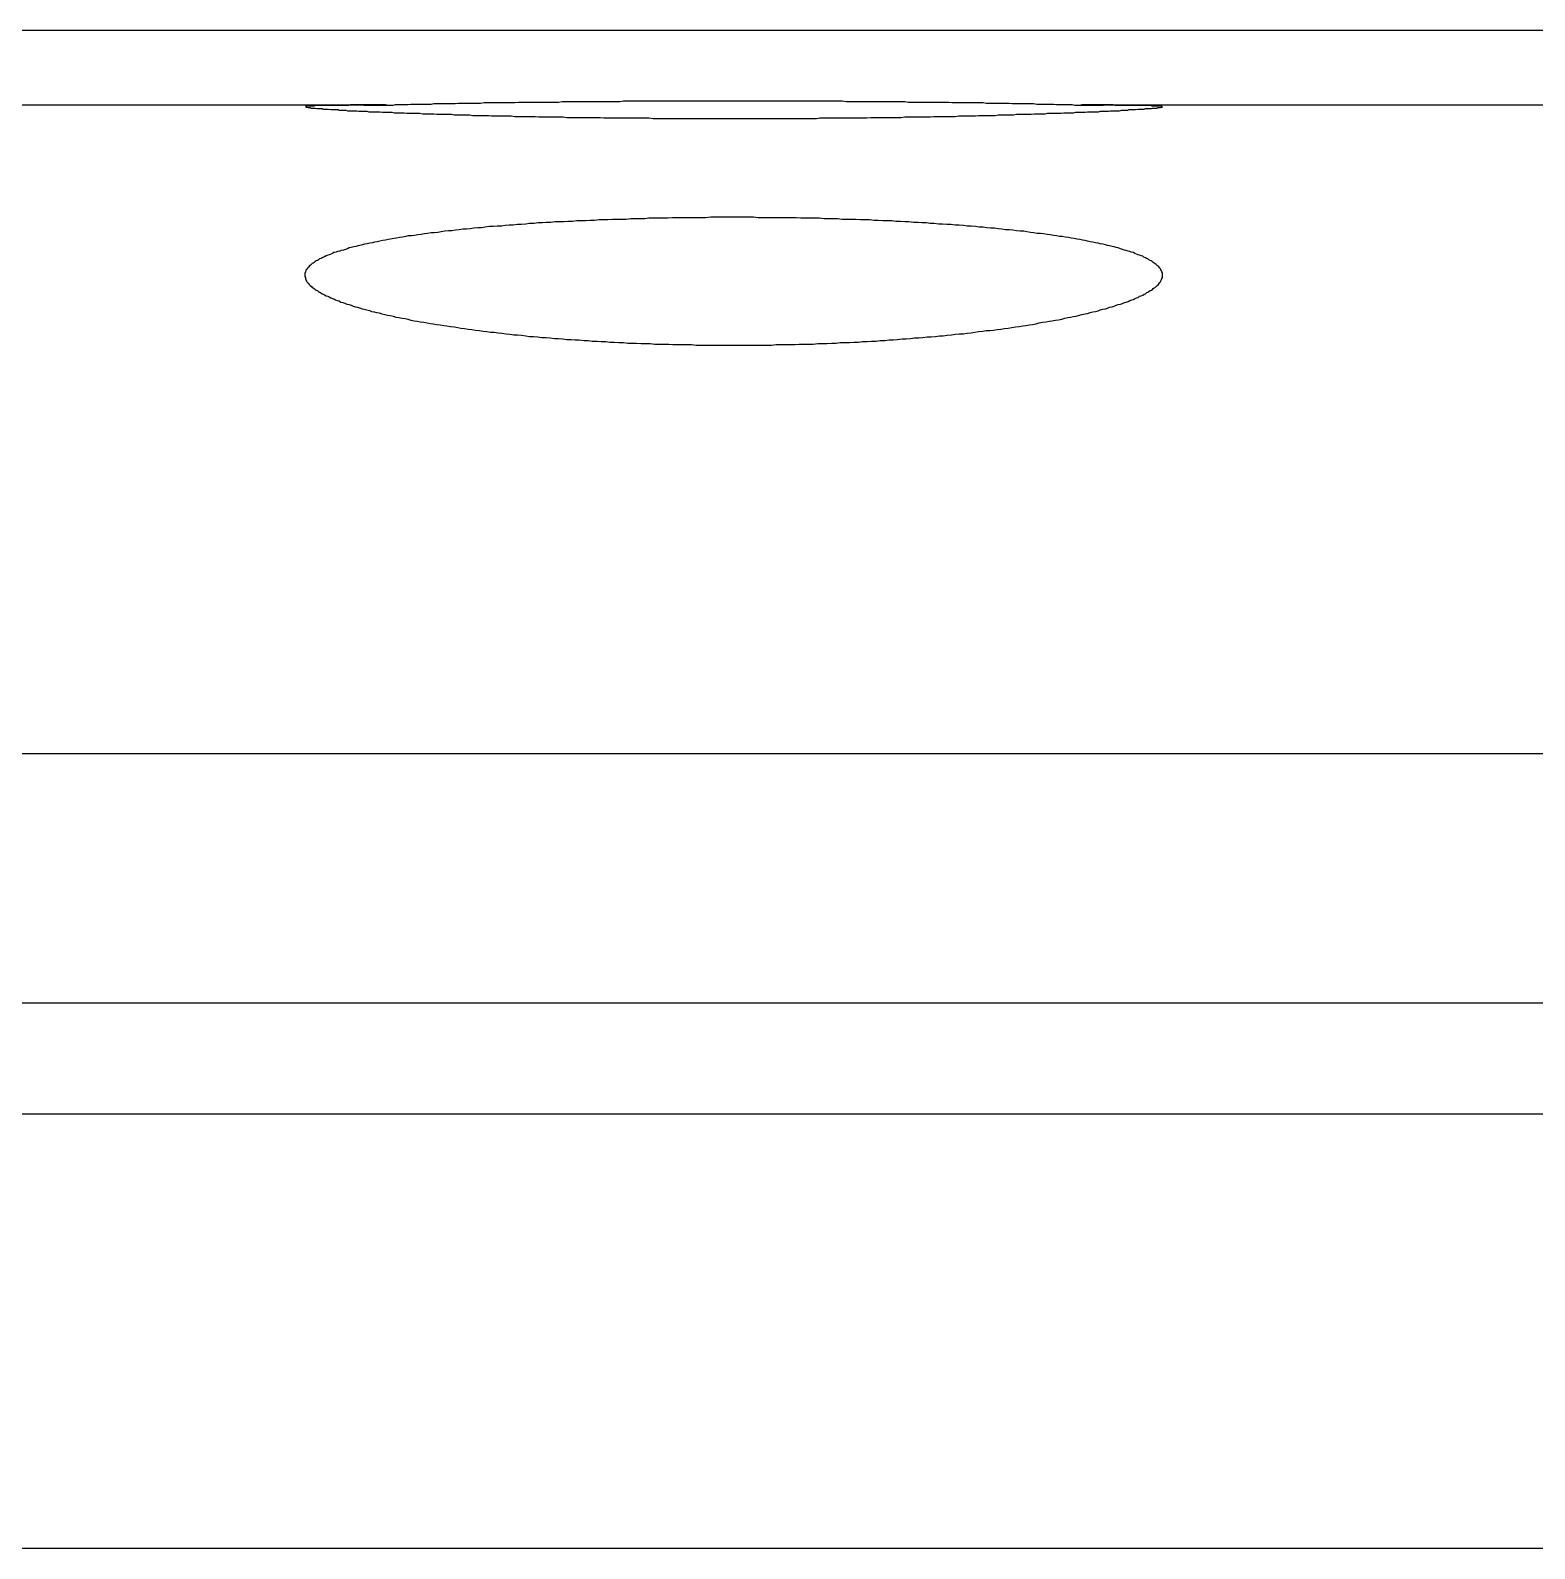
# Model space of a CAD drawing. Header units: millimetres. Extents: x -945625 to 316, y 6 to 533140.
# Drawn here: x -945389.038 to -945386.144, y 532393.589 to 532396.509 of the extents above; entities that cross this region are included whole.
import ezdxf

# ---------------------------------------------------------------- set-up
doc = ezdxf.new("R2010")
doc.units = ezdxf.units.MM
doc.header["$LTSCALE"] = 4

msp = doc.modelspace()

# ---------------------------------------------------------------- linework, layer by layer
at = {"color": 7, "linetype": 'Continuous'}
for p, q in [((-945370.2844, 532396.5092), (-945400.8844, 532396.5092)), ((-945388.3958, 532396.3653), (-945390.3729, 532396.3653)), ((-945388.3958, 532396.3652), (-945388.3406, 532396.3652)), ((-945387.0282, 532396.3652), (-945386.973, 532396.3652)), ((-945384.9958, 532396.3653), (-945386.973, 532396.3653)), ((-945354.8844, 532395.118), (-945400.8844, 532395.118)), ((-945400.8844, 532394.6388), (-945354.8844, 532394.6388)), ((-945462.6844, 532394.425), (-945343.4844, 532394.425)), ((-945343.4844, 532393.589), (-945462.6844, 532393.589))]:
    msp.add_line(p, q, dxfattribs=at)
for points in [[(-945388.3405, 532396.3647), (-945388.3455, 532396.3647), (-945388.3495, 532396.3647), (-945388.3545, 532396.3657), (-945388.3585, 532396.3657), (-945388.3635, 532396.3657), (-945388.3675, 532396.3657), (-945388.3725, 532396.3657), (-945388.3765, 532396.3657), (-945388.3805, 532396.3657), (-945388.3845, 532396.3657), (-945388.3885, 532396.3657), (-945388.3925, 532396.3657), (-945388.3965, 532396.3657), (-945388.4005, 532396.3657), (-945388.4045, 532396.3657), (-945388.4085, 532396.3657), (-945388.4115, 532396.3657), (-945388.4155, 532396.3657), (-945388.4185, 532396.3657), (-945388.4225, 532396.3657), (-945388.4255, 532396.3647), (-945388.4295, 532396.3647), (-945388.4325, 532396.3647), (-945388.4355, 532396.3647), (-945388.4385, 532396.3647), (-945388.4415, 532396.3647), (-945388.4445, 532396.3647), (-945388.4475, 532396.3647), (-945388.4505, 532396.3647), (-945388.4535, 532396.3647), (-945388.4565, 532396.3647), (-945388.4615, 532396.3647), (-945388.4645, 532396.3647), (-945388.4665, 532396.3647), (-945388.4685, 532396.3647), (-945388.4715, 532396.3647), (-945388.4735, 532396.3647), (-945388.4775, 532396.3647), (-945388.4795, 532396.3647), (-945388.4835, 532396.3647), (-945388.4855, 532396.3647), (-945388.4895, 532396.3647), (-945388.4925, 532396.3637), (-945388.4955, 532396.3637), (-945388.4985, 532396.3637), (-945388.5015, 532396.3637), (-945388.5035, 532396.3637), (-945388.5065, 532396.3637), (-945388.5085, 532396.3627), (-945388.5065, 532396.3617), (-945388.5035, 532396.3607), (-945388.5015, 532396.3607), (-945388.4995, 532396.3607), (-945388.4975, 532396.3597), (-945388.4955, 532396.3597), (-945388.4935, 532396.3597), (-945388.4895, 532396.3597), (-945388.4865, 532396.3587), (-945388.4845, 532396.3587), (-945388.4825, 532396.3587), (-945388.4785, 532396.3587), (-945388.4765, 532396.3587), (-945388.4745, 532396.3577), (-945388.4725, 532396.3577), (-945388.4695, 532396.3577), (-945388.4645, 532396.3577), (-945388.4595, 532396.3567), (-945388.4575, 532396.3567), (-945388.4545, 532396.3567), (-945388.4515, 532396.3567), (-945388.4485, 532396.3567), (-945388.4455, 532396.3567), (-945388.4435, 532396.3557), (-945388.4395, 532396.3557), (-945388.4365, 532396.3557), (-945388.4335, 532396.3557), (-945388.4305, 532396.3557), (-945388.4275, 532396.3547), (-945388.4235, 532396.3547), (-945388.4205, 532396.3547), (-945388.4165, 532396.3547), (-945388.4135, 532396.3547), (-945388.4095, 532396.3547), (-945388.4055, 532396.3537), (-945388.4025, 532396.3537), (-945388.3985, 532396.3537), (-945388.3945, 532396.3537), (-945388.3905, 532396.3537), (-945388.3865, 532396.3527), (-945388.3825, 532396.3527), (-945388.3785, 532396.3527), (-945388.3735, 532396.3527), (-945388.3695, 532396.3527), (-945388.3655, 532396.3527), (-945388.3605, 532396.3517), (-945388.3565, 532396.3517), (-945388.3515, 532396.3517), (-945388.3475, 532396.3517), (-945388.3425, 532396.3517), (-945388.3375, 532396.3507), (-945388.3335, 532396.3507), (-945388.3285, 532396.3507), (-945388.3235, 532396.3507), (-945388.3185, 532396.3507), (-945388.3135, 532396.3497), (-945388.3085, 532396.3497), (-945388.3035, 532396.3497), (-945388.2985, 532396.3497), (-945388.2935, 532396.3497), (-945388.2885, 532396.3497), (-945388.2825, 532396.3487), (-945388.2775, 532396.3487), (-945388.2725, 532396.3487), (-945388.2665, 532396.3487), (-945388.2615, 532396.3487), (-945388.2555, 532396.3477), (-945388.2505, 532396.3477), (-945388.2445, 532396.3477), (-945388.2395, 532396.3477), (-945388.2335, 532396.3477), (-945388.2275, 532396.3477), (-945388.2225, 532396.3467), (-945388.2165, 532396.3467), (-945388.2105, 532396.3467), (-945388.2045, 532396.3467), (-945388.1985, 532396.3467), (-945388.1925, 532396.3467), (-945388.1865, 532396.3457), (-945388.1805, 532396.3457), (-945388.1745, 532396.3457), (-945388.1685, 532396.3457), (-945388.1625, 532396.3457), (-945388.1565, 532396.3457), (-945388.1505, 532396.3447), (-945388.1435, 532396.3447), (-945388.1375, 532396.3447), (-945388.1315, 532396.3447), (-945388.1245, 532396.3447), (-945388.1185, 532396.3447), (-945388.1125, 532396.3447), (-945388.1055, 532396.3437), (-945388.0995, 532396.3437), (-945388.0925, 532396.3437), (-945388.0865, 532396.3437), (-945388.0795, 532396.3437), (-945388.0735, 532396.3437), (-945388.0665, 532396.3437), (-945388.0595, 532396.3427), (-945388.0525, 532396.3427), (-945388.0465, 532396.3427), (-945388.0395, 532396.3427), (-945388.0325, 532396.3427), (-945388.0255, 532396.3427), (-945388.0195, 532396.3427), (-945388.0125, 532396.3427), (-945388.0055, 532396.3417), (-945387.9985, 532396.3417), (-945387.9915, 532396.3417), (-945387.9845, 532396.3417), (-945387.9775, 532396.3417), (-945387.9705, 532396.3417), (-945387.9635, 532396.3417), (-945387.9565, 532396.3417), (-945387.9495, 532396.3417), (-945387.9415, 532396.3417), (-945387.9345, 532396.3407), (-945387.9275, 532396.3407), (-945387.9205, 532396.3407), (-945387.9135, 532396.3407), (-945387.9055, 532396.3407), (-945387.8985, 532396.3407), (-945387.8915, 532396.3407), (-945387.8845, 532396.3407), (-945387.8765, 532396.3407), (-945387.8695, 532396.3407), (-945387.8615, 532396.3407), (-945387.8545, 532396.3407), (-945387.8475, 532396.3407), (-945387.8395, 532396.3397), (-945387.8325, 532396.3397), (-945387.8245, 532396.3397), (-945387.8175, 532396.3397), (-945387.8095, 532396.3397), (-945387.8025, 532396.3397), (-945387.7945, 532396.3397), (-945387.7875, 532396.3397), (-945387.7795, 532396.3397), (-945387.7725, 532396.3397), (-945387.7645, 532396.3397), (-945387.7575, 532396.3397), (-945387.7495, 532396.3397), (-945387.7415, 532396.3397), (-945387.7345, 532396.3397), (-945387.7265, 532396.3397), (-945387.7185, 532396.3397), (-945387.7115, 532396.3397), (-945387.7035, 532396.3397), (-945387.6955, 532396.3397), (-945387.6885, 532396.3397), (-945387.6805, 532396.3397), (-945387.6725, 532396.3397), (-945387.6645, 532396.3397), (-945387.6575, 532396.3397), (-945387.6495, 532396.3397), (-945387.6415, 532396.3397), (-945387.6335, 532396.3397), (-945387.6255, 532396.3397), (-945387.6185, 532396.3397), (-945387.6105, 532396.3397), (-945387.6025, 532396.3397), (-945387.5945, 532396.3397), (-945387.5875, 532396.3397), (-945387.5795, 532396.3397), (-945387.5715, 532396.3397), (-945387.5645, 532396.3397), (-945387.5565, 532396.3397), (-945387.5485, 532396.3397), (-945387.5415, 532396.3397), (-945387.5335, 532396.3397), (-945387.5255, 532396.3397), (-945387.5185, 532396.3407), (-945387.5105, 532396.3407), (-945387.5035, 532396.3407), (-945387.4955, 532396.3407), (-945387.4875, 532396.3407), (-945387.4805, 532396.3407), (-945387.4725, 532396.3407), (-945387.4655, 532396.3407), (-945387.4575, 532396.3407), (-945387.4505, 532396.3407), (-945387.4425, 532396.3407), (-945387.4355, 532396.3407), (-945387.4285, 532396.3407), (-945387.4205, 532396.3417), (-945387.4135, 532396.3417), (-945387.4065, 532396.3417), (-945387.3985, 532396.3417), (-945387.3915, 532396.3417), (-945387.3845, 532396.3417), (-945387.3775, 532396.3417), (-945387.3695, 532396.3417), (-945387.3625, 532396.3417), (-945387.3555, 532396.3427), (-945387.3485, 532396.3427), (-945387.3415, 532396.3427), (-945387.3345, 532396.3427), (-945387.3275, 532396.3427), (-945387.3205, 532396.3427), (-945387.3135, 532396.3427), (-945387.3065, 532396.3427), (-945387.2995, 532396.3437), (-945387.2925, 532396.3437), (-945387.2855, 532396.3437), (-945387.2785, 532396.3437), (-945387.2715, 532396.3437), (-945387.2655, 532396.3437), (-945387.2585, 532396.3437), (-945387.2515, 532396.3447), (-945387.2455, 532396.3447), (-945387.2385, 532396.3447), (-945387.2325, 532396.3447), (-945387.2255, 532396.3447), (-945387.2195, 532396.3447), (-945387.2135, 532396.3457), (-945387.2065, 532396.3457), (-945387.2005, 532396.3457), (-945387.1945, 532396.3457), (-945387.1885, 532396.3457), (-945387.1815, 532396.3457), (-945387.1755, 532396.3467), (-945387.1695, 532396.3467), (-945387.1635, 532396.3467), (-945387.1575, 532396.3467), (-945387.1525, 532396.3467), (-945387.1465, 532396.3467), (-945387.1405, 532396.3477), (-945387.1345, 532396.3477), (-945387.1285, 532396.3477), (-945387.1235, 532396.3477), (-945387.1175, 532396.3477), (-945387.1125, 532396.3477), (-945387.1065, 532396.3487), (-945387.1015, 532396.3487), (-945387.0955, 532396.3487), (-945387.0905, 532396.3487), (-945387.0855, 532396.3487), (-945387.0805, 532396.3497), (-945387.0745, 532396.3497), (-945387.0695, 532396.3497), (-945387.0645, 532396.3497), (-945387.0595, 532396.3497), (-945387.0545, 532396.3497), (-945387.0495, 532396.3507), (-945387.0445, 532396.3507), (-945387.0405, 532396.3507), (-945387.0355, 532396.3507), (-945387.0305, 532396.3507), (-945387.0265, 532396.3517), (-945387.0215, 532396.3517), (-945387.0165, 532396.3517), (-945387.0125, 532396.3517), (-945387.0085, 532396.3517), (-945387.0035, 532396.3527), (-945386.9995, 532396.3527), (-945386.9955, 532396.3527), (-945386.9915, 532396.3527), (-945386.9865, 532396.3527), (-945386.9825, 532396.3527), (-945386.9785, 532396.3537), (-945386.9745, 532396.3537), (-945386.9715, 532396.3537), (-945386.9675, 532396.3537), (-945386.9635, 532396.3537), (-945386.9595, 532396.3547), (-945386.9565, 532396.3547), (-945386.9525, 532396.3547), (-945386.9495, 532396.3547), (-945386.9455, 532396.3547), (-945386.9425, 532396.3547), (-945386.9385, 532396.3557), (-945386.9355, 532396.3557), (-945386.9325, 532396.3557), (-945386.9295, 532396.3557), (-945386.9265, 532396.3557), (-945386.9235, 532396.3567), (-945386.9205, 532396.3567), (-945386.9175, 532396.3567), (-945386.9145, 532396.3567), (-945386.9115, 532396.3567), (-945386.9065, 532396.3577), (-945386.9035, 532396.3577), (-945386.9015, 532396.3577), (-945386.8995, 532396.3577), (-945386.8965, 532396.3577), (-945386.8945, 532396.3577), (-945386.8925, 532396.3587), (-945386.8885, 532396.3587), (-945386.8865, 532396.3587), (-945386.8825, 532396.3587), (-945386.8805, 532396.3587), (-945386.8785, 532396.3597), (-945386.8755, 532396.3597), (-945386.8725, 532396.3597), (-945386.8705, 532396.3597), (-945386.8685, 532396.3607), (-945386.8655, 532396.3607), (-945386.8635, 532396.3607), (-945386.8615, 532396.3617), (-945386.8595, 532396.3617), (-945386.8615, 532396.3627), (-945386.8635, 532396.3637), (-945386.8655, 532396.3637), (-945386.8675, 532396.3637), (-945386.8705, 532396.3637), (-945386.8735, 532396.3637), (-945386.8765, 532396.3637), (-945386.8795, 532396.3637), (-945386.8825, 532396.3647), (-945386.8845, 532396.3647), (-945386.8885, 532396.3647), (-945386.8905, 532396.3647), (-945386.8945, 532396.3647), (-945386.8965, 532396.3647), (-945386.9015, 532396.3647), (-945386.9035, 532396.3647), (-945386.9065, 532396.3647), (-945386.9085, 532396.3647), (-945386.9115, 532396.3647), (-945386.9135, 532396.3647), (-945386.9165, 532396.3647), (-945386.9195, 532396.3647), (-945386.9225, 532396.3647), (-945386.9255, 532396.3647), (-945386.9285, 532396.3647), (-945386.9315, 532396.3647), (-945386.9345, 532396.3647), (-945386.9375, 532396.3647), (-945386.9405, 532396.3647), (-945386.9445, 532396.3647), (-945386.9475, 532396.3647), (-945386.9505, 532396.3647), (-945386.9545, 532396.3657), (-945386.9575, 532396.3657), (-945386.9615, 532396.3657), (-945386.9655, 532396.3657), (-945386.9695, 532396.3657), (-945386.9725, 532396.3657), (-945386.9765, 532396.3657), (-945386.9805, 532396.3657), (-945386.9845, 532396.3657), (-945386.9885, 532396.3657), (-945386.9925, 532396.3657), (-945386.9975, 532396.3657), (-945387.0015, 532396.3657), (-945387.0055, 532396.3657), (-945387.0105, 532396.3657)], [(-945387.0285, 532396.3647), (-945387.0335, 532396.3657), (-945387.0385, 532396.3657), (-945387.0435, 532396.3657), (-945387.0485, 532396.3657), (-945387.0535, 532396.3657), (-945387.0585, 532396.3657), (-945387.0635, 532396.3657), (-945387.0695, 532396.3667), (-945387.0745, 532396.3667), (-945387.0795, 532396.3667), (-945387.0855, 532396.3667), (-945387.0905, 532396.3667), (-945387.0965, 532396.3667), (-945387.1015, 532396.3667), (-945387.1075, 532396.3677), (-945387.1135, 532396.3677), (-945387.1185, 532396.3677), (-945387.1245, 532396.3677), (-945387.1305, 532396.3677), (-945387.1365, 532396.3677), (-945387.1425, 532396.3677), (-945387.1485, 532396.3677), (-945387.1545, 532396.3687), (-945387.1605, 532396.3687), (-945387.1665, 532396.3687), (-945387.1725, 532396.3687), (-945387.1795, 532396.3687), (-945387.1855, 532396.3687), (-945387.1915, 532396.3687), (-945387.1985, 532396.3687), (-945387.2045, 532396.3697), (-945387.2115, 532396.3697), (-945387.2175, 532396.3697), (-945387.2245, 532396.3697), (-945387.2305, 532396.3697), (-945387.2375, 532396.3697), (-945387.2435, 532396.3697), (-945387.2505, 532396.3697), (-945387.2575, 532396.3697), (-945387.2645, 532396.3697), (-945387.2705, 532396.3707), (-945387.2775, 532396.3707), (-945387.2845, 532396.3707), (-945387.2915, 532396.3707), (-945387.2985, 532396.3707), (-945387.3055, 532396.3707), (-945387.3125, 532396.3707), (-945387.3195, 532396.3707), (-945387.3265, 532396.3707), (-945387.3335, 532396.3707), (-945387.3415, 532396.3707), (-945387.3485, 532396.3707), (-945387.3555, 532396.3717), (-945387.3625, 532396.3717), (-945387.3705, 532396.3717), (-945387.3775, 532396.3717), (-945387.3845, 532396.3717), (-945387.3925, 532396.3717), (-945387.3995, 532396.3717), (-945387.4075, 532396.3717), (-945387.4145, 532396.3717), (-945387.4225, 532396.3717), (-945387.4295, 532396.3717), (-945387.4375, 532396.3717), (-945387.4445, 532396.3717), (-945387.4525, 532396.3717), (-945387.4605, 532396.3717), (-945387.4675, 532396.3717), (-945387.4755, 532396.3727), (-945387.4835, 532396.3727), (-945387.4905, 532396.3727), (-945387.4985, 532396.3727), (-945387.5065, 532396.3727), (-945387.5145, 532396.3727), (-945387.5225, 532396.3727), (-945387.5305, 532396.3727), (-945387.5375, 532396.3727), (-945387.5455, 532396.3727), (-945387.5535, 532396.3727), (-945387.5615, 532396.3727), (-945387.5695, 532396.3727), (-945387.5775, 532396.3727), (-945387.5855, 532396.3727), (-945387.5935, 532396.3727), (-945387.6015, 532396.3727), (-945387.6095, 532396.3727), (-945387.6175, 532396.3727), (-945387.6265, 532396.3727), (-945387.6345, 532396.3727), (-945387.6425, 532396.3727), (-945387.6505, 532396.3727), (-945387.6585, 532396.3727), (-945387.6665, 532396.3727), (-945387.6745, 532396.3727), (-945387.6825, 532396.3727), (-945387.6915, 532396.3727), (-945387.6995, 532396.3727), (-945387.7075, 532396.3727), (-945387.7155, 532396.3727), (-945387.7235, 532396.3727), (-945387.7315, 532396.3727), (-945387.7395, 532396.3727), (-945387.7475, 532396.3727), (-945387.7555, 532396.3727), (-945387.7635, 532396.3727), (-945387.7715, 532396.3727), (-945387.7795, 532396.3727), (-945387.7875, 532396.3727), (-945387.7955, 532396.3727), (-945387.8025, 532396.3727), (-945387.8105, 532396.3727), (-945387.8185, 532396.3727), (-945387.8265, 532396.3727), (-945387.8345, 532396.3727), (-945387.8425, 532396.3727), (-945387.8495, 532396.3727), (-945387.8575, 532396.3727), (-945387.8655, 532396.3727), (-945387.8735, 532396.3727), (-945387.8805, 532396.3727), (-945387.8885, 532396.3727), (-945387.8965, 532396.3727), (-945387.9035, 532396.3717), (-945387.9115, 532396.3717), (-945387.9185, 532396.3717), (-945387.9265, 532396.3717), (-945387.9335, 532396.3717), (-945387.9415, 532396.3717), (-945387.9485, 532396.3717), (-945387.9565, 532396.3717), (-945387.9635, 532396.3717), (-945387.9715, 532396.3717), (-945387.9785, 532396.3717), (-945387.9855, 532396.3717), (-945387.9935, 532396.3717), (-945388.0005, 532396.3717), (-945388.0075, 532396.3717), (-945388.0145, 532396.3717), (-945388.0215, 532396.3707), (-945388.0295, 532396.3707), (-945388.0365, 532396.3707), (-945388.0435, 532396.3707), (-945388.0505, 532396.3707), (-945388.0575, 532396.3707), (-945388.0645, 532396.3707), (-945388.0715, 532396.3707), (-945388.0785, 532396.3707), (-945388.0855, 532396.3707), (-945388.0915, 532396.3707), (-945388.0985, 532396.3707), (-945388.1055, 532396.3697), (-945388.1125, 532396.3697), (-945388.1185, 532396.3697), (-945388.1255, 532396.3697), (-945388.1325, 532396.3697), (-945388.1385, 532396.3697), (-945388.1455, 532396.3697), (-945388.1515, 532396.3697), (-945388.1585, 532396.3697), (-945388.1645, 532396.3697), (-945388.1715, 532396.3687), (-945388.1775, 532396.3687), (-945388.1835, 532396.3687), (-945388.1895, 532396.3687), (-945388.1965, 532396.3687), (-945388.2025, 532396.3687), (-945388.2085, 532396.3687), (-945388.2145, 532396.3687), (-945388.2205, 532396.3677), (-945388.2265, 532396.3677), (-945388.2325, 532396.3677), (-945388.2385, 532396.3677), (-945388.2445, 532396.3677), (-945388.2495, 532396.3677), (-945388.2555, 532396.3677), (-945388.2615, 532396.3677), (-945388.2665, 532396.3667), (-945388.2725, 532396.3667), (-945388.2785, 532396.3667), (-945388.2835, 532396.3667), (-945388.2895, 532396.3667), (-945388.2945, 532396.3667), (-945388.2995, 532396.3667), (-945388.3055, 532396.3667), (-945388.3105, 532396.3657), (-945388.3155, 532396.3657), (-945388.3205, 532396.3657), (-945388.3255, 532396.3657), (-945388.3305, 532396.3657), (-945388.3355, 532396.3657), (-945388.3405, 532396.3647)], [(-945387.0105, 532396.3657), (-945387.0145, 532396.3657), (-945387.0195, 532396.3647), (-945387.0235, 532396.3647), (-945387.0285, 532396.3647)], [(-945387.6845, 532395.9037), (-945387.6755, 532395.9037), (-945387.6665, 532395.9037), (-945387.6575, 532395.9037), (-945387.6475, 532395.9037), (-945387.6385, 532395.9037), (-945387.6295, 532395.9037), (-945387.6205, 532395.9037), (-945387.6115, 532395.9037), (-945387.6025, 532395.9047), (-945387.5935, 532395.9047), (-945387.5845, 532395.9047), (-945387.5755, 532395.9047), (-945387.5665, 532395.9047), (-945387.5585, 532395.9057), (-945387.5495, 532395.9057), (-945387.5405, 532395.9057), (-945387.5315, 532395.9057), (-945387.5225, 532395.9067), (-945387.5135, 532395.9067), (-945387.5055, 532395.9067), (-945387.4965, 532395.9077), (-945387.4875, 532395.9077), (-945387.4795, 532395.9087), (-945387.4705, 532395.9087), (-945387.4615, 532395.9087), (-945387.4535, 532395.9097), (-945387.4445, 532395.9097), (-945387.4365, 532395.9107), (-945387.4275, 532395.9107), (-945387.4195, 532395.9117), (-945387.4105, 532395.9117), (-945387.4025, 532395.9127), (-945387.3935, 532395.9127), (-945387.3855, 532395.9137), (-945387.3775, 532395.9137), (-945387.3695, 532395.9147), (-945387.3605, 532395.9157), (-945387.3525, 532395.9157), (-945387.3445, 532395.9167), (-945387.3365, 532395.9177), (-945387.3285, 532395.9177), (-945387.3205, 532395.9187), (-945387.3125, 532395.9197), (-945387.3045, 532395.9197), (-945387.2965, 532395.9207), (-945387.2885, 532395.9217), (-945387.2815, 532395.9217), (-945387.2735, 532395.9227), (-945387.2655, 532395.9237), (-945387.2575, 532395.9247), (-945387.2505, 532395.9257), (-945387.2425, 532395.9257), (-945387.2355, 532395.9267), (-945387.2275, 532395.9277), (-945387.2205, 532395.9287), (-945387.2135, 532395.9297), (-945387.2055, 532395.9307), (-945387.1985, 532395.9317), (-945387.1915, 532395.9317), (-945387.1845, 532395.9327), (-945387.1775, 532395.9337), (-945387.1705, 532395.9347), (-945387.1635, 532395.9357), (-945387.1565, 532395.9367), (-945387.1495, 532395.9377), (-945387.1425, 532395.9387), (-945387.1355, 532395.9397), (-945387.1285, 532395.9407), (-945387.1225, 532395.9417), (-945387.1155, 532395.9427), (-945387.1095, 532395.9437), (-945387.1025, 532395.9447), (-945387.0965, 532395.9467), (-945387.0905, 532395.9477), (-945387.0835, 532395.9487), (-945387.0775, 532395.9497), (-945387.0715, 532395.9507), (-945387.0655, 532395.9517), (-945387.0595, 532395.9527), (-945387.0535, 532395.9537), (-945387.0475, 532395.9557), (-945387.0415, 532395.9567), (-945387.0365, 532395.9577), (-945387.0305, 532395.9587), (-945387.0255, 532395.9597), (-945387.0195, 532395.9617), (-945387.0145, 532395.9627), (-945387.0085, 532395.9637), (-945387.0035, 532395.9647), (-945386.9985, 532395.9667), (-945386.9935, 532395.9677), (-945386.9885, 532395.9687), (-945386.9835, 532395.9697), (-945386.9795, 532395.9717), (-945386.9745, 532395.9727), (-945386.9695, 532395.9737), (-945386.9655, 532395.9747), (-945386.9615, 532395.9767), (-945386.9565, 532395.9777), (-945386.9525, 532395.9787), (-945386.9485, 532395.9807), (-945386.9445, 532395.9817), (-945386.9405, 532395.9827), (-945386.9365, 532395.9837), (-945386.9325, 532395.9857), (-945386.9295, 532395.9867), (-945386.9255, 532395.9877), (-945386.9225, 532395.9897), (-945386.9185, 532395.9907), (-945386.9155, 532395.9917), (-945386.9125, 532395.9937), (-945386.9095, 532395.9947), (-945386.9065, 532395.9957), (-945386.9035, 532395.9977), (-945386.9005, 532395.9987), (-945386.8975, 532395.9997), (-945386.8945, 532396.0017), (-945386.8925, 532396.0027), (-945386.8895, 532396.0047), (-945386.8875, 532396.0057), (-945386.8855, 532396.0067), (-945386.8835, 532396.0087), (-945386.8805, 532396.0097), (-945386.8785, 532396.0107), (-945386.8775, 532396.0127), (-945386.8755, 532396.0137), (-945386.8735, 532396.0147), (-945386.8715, 532396.0167), (-945386.8695, 532396.0187), (-945386.8675, 532396.0207), (-945386.8655, 532396.0237), (-945386.8635, 532396.0257), (-945386.8625, 532396.0277), (-945386.8615, 532396.0297), (-945386.8605, 532396.0317), (-945386.8595, 532396.0337), (-945386.8595, 532396.0367), (-945386.8595, 532396.0397), (-945386.8595, 532396.0427), (-945386.8605, 532396.0447), (-945386.8615, 532396.0467), (-945386.8625, 532396.0487), (-945386.8635, 532396.0507), (-945386.8655, 532396.0527), (-945386.8675, 532396.0557), (-945386.8695, 532396.0567), (-945386.8725, 532396.0597), (-945386.8755, 532396.0617), (-945386.8775, 532396.0627), (-945386.8795, 532396.0647), (-945386.8815, 532396.0657), (-945386.8835, 532396.0667), (-945386.8855, 532396.0677), (-945386.8875, 532396.0697), (-945386.8905, 532396.0707), (-945386.8925, 532396.0717), (-945386.8955, 532396.0727), (-945386.8975, 532396.0747), (-945386.9005, 532396.0757), (-945386.9035, 532396.0767), (-945386.9065, 532396.0777), (-945386.9095, 532396.0787), (-945386.9125, 532396.0797), (-945386.9155, 532396.0817), (-945386.9195, 532396.0827), (-945386.9225, 532396.0837), (-945386.9255, 532396.0847), (-945386.9295, 532396.0857), (-945386.9335, 532396.0867), (-945386.9365, 532396.0877), (-945386.9405, 532396.0887), (-945386.9445, 532396.0907), (-945386.9485, 532396.0917), (-945386.9525, 532396.0927), (-945386.9565, 532396.0937), (-945386.9615, 532396.0947), (-945386.9655, 532396.0957), (-945386.9695, 532396.0967), (-945386.9745, 532396.0977), (-945386.9795, 532396.0987), (-945386.9835, 532396.0997), (-945386.9885, 532396.1007), (-945386.9935, 532396.1017), (-945386.9985, 532396.1027), (-945387.0035, 532396.1037), (-945387.0085, 532396.1047), (-945387.0135, 532396.1057), (-945387.0185, 532396.1067), (-945387.0245, 532396.1077), (-945387.0295, 532396.1087), (-945387.0355, 532396.1097), (-945387.0405, 532396.1107), (-945387.0465, 532396.1117), (-945387.0525, 532396.1127), (-945387.0575, 532396.1127), (-945387.0635, 532396.1137), (-945387.0695, 532396.1147), (-945387.0755, 532396.1157), (-945387.0815, 532396.1167), (-945387.0885, 532396.1177), (-945387.0945, 532396.1187), (-945387.1005, 532396.1187), (-945387.1075, 532396.1197), (-945387.1135, 532396.1207), (-945387.1205, 532396.1217), (-945387.1265, 532396.1227), (-945387.1335, 532396.1227), (-945387.1405, 532396.1237), (-945387.1475, 532396.1247), (-945387.1545, 532396.1257), (-945387.1615, 532396.1257), (-945387.1685, 532396.1267), (-945387.1755, 532396.1277), (-945387.1825, 532396.1287), (-945387.1905, 532396.1287), (-945387.1975, 532396.1297), (-945387.2045, 532396.1307), (-945387.2125, 532396.1307), (-945387.2195, 532396.1317), (-945387.2275, 532396.1327), (-945387.2355, 532396.1327), (-945387.2425, 532396.1337), (-945387.2505, 532396.1347), (-945387.2585, 532396.1347), (-945387.2665, 532396.1357), (-945387.2745, 532396.1357), (-945387.2825, 532396.1367), (-945387.2905, 532396.1367), (-945387.2985, 532396.1377), (-945387.3065, 532396.1377), (-945387.3145, 532396.1387), (-945387.3225, 532396.1387), (-945387.3305, 532396.1397), (-945387.3385, 532396.1397), (-945387.3475, 532396.1407), (-945387.3555, 532396.1407), (-945387.3635, 532396.1417), (-945387.3725, 532396.1417), (-945387.3805, 532396.1427), (-945387.3895, 532396.1427), (-945387.3975, 532396.1427), (-945387.4065, 532396.1437), (-945387.4145, 532396.1437), (-945387.4235, 532396.1447), (-945387.4325, 532396.1447), (-945387.4405, 532396.1447), (-945387.4495, 532396.1457), (-945387.4585, 532396.1457), (-945387.4665, 532396.1457), (-945387.4755, 532396.1457), (-945387.4845, 532396.1467), (-945387.4935, 532396.1467), (-945387.5025, 532396.1467), (-945387.5105, 532396.1467), (-945387.5195, 532396.1477), (-945387.5285, 532396.1477), (-945387.5375, 532396.1477), (-945387.5465, 532396.1477), (-945387.5555, 532396.1477), (-945387.5645, 532396.1487), (-945387.5735, 532396.1487), (-945387.5825, 532396.1487), (-945387.5915, 532396.1487), (-945387.6005, 532396.1487), (-945387.6095, 532396.1487), (-945387.6185, 532396.1487), (-945387.6285, 532396.1487), (-945387.6375, 532396.1487), (-945387.6465, 532396.1497), (-945387.6555, 532396.1497), (-945387.6645, 532396.1497), (-945387.6735, 532396.1497), (-945387.6825, 532396.1497), (-945387.6925, 532396.1497), (-945387.7015, 532396.1497), (-945387.7105, 532396.1497), (-945387.7195, 532396.1497), (-945387.7285, 532396.1497), (-945387.7385, 532396.1487), (-945387.7475, 532396.1487), (-945387.7565, 532396.1487), (-945387.7655, 532396.1487), (-945387.7745, 532396.1487), (-945387.7835, 532396.1487), (-945387.7925, 532396.1487), (-945387.8025, 532396.1487), (-945387.8115, 532396.1477), (-945387.8205, 532396.1477), (-945387.8295, 532396.1477), (-945387.8385, 532396.1477), (-945387.8475, 532396.1477), (-945387.8555, 532396.1467), (-945387.8645, 532396.1467), (-945387.8735, 532396.1467), (-945387.8825, 532396.1467), (-945387.8915, 532396.1457), (-945387.9005, 532396.1457), (-945387.9085, 532396.1457), (-945387.9175, 532396.1457), (-945387.9265, 532396.1447), (-945387.9355, 532396.1447), (-945387.9435, 532396.1447), (-945387.9525, 532396.1437), (-945387.9605, 532396.1437), (-945387.9695, 532396.1427), (-945387.9775, 532396.1427), (-945387.9865, 532396.1427), (-945387.9945, 532396.1417), (-945388.0035, 532396.1417), (-945388.0115, 532396.1407), (-945388.0195, 532396.1407), (-945388.0285, 532396.1407), (-945388.0365, 532396.1397), (-945388.0445, 532396.1397), (-945388.0525, 532396.1387), (-945388.0605, 532396.1387), (-945388.0685, 532396.1377), (-945388.0775, 532396.1377), (-945388.0845, 532396.1367), (-945388.0925, 532396.1357), (-945388.1005, 532396.1357), (-945388.1085, 532396.1347), (-945388.1165, 532396.1347), (-945388.1245, 532396.1337), (-945388.1315, 532396.1327), (-945388.1395, 532396.1327), (-945388.1475, 532396.1317), (-945388.1545, 532396.1317), (-945388.1625, 532396.1307), (-945388.1695, 532396.1297), (-945388.1765, 532396.1297), (-945388.1845, 532396.1287), (-945388.1915, 532396.1277), (-945388.1985, 532396.1267), (-945388.2055, 532396.1267), (-945388.2125, 532396.1257), (-945388.2195, 532396.1247), (-945388.2265, 532396.1237), (-945388.2335, 532396.1237), (-945388.2405, 532396.1227), (-945388.2475, 532396.1217), (-945388.2535, 532396.1207), (-945388.2605, 532396.1197), (-945388.2665, 532396.1197), (-945388.2735, 532396.1187), (-945388.2795, 532396.1177), (-945388.2855, 532396.1167), (-945388.2925, 532396.1157), (-945388.2985, 532396.1147), (-945388.3045, 532396.1137), (-945388.3105, 532396.1137), (-945388.3155, 532396.1127), (-945388.3215, 532396.1117), (-945388.3275, 532396.1107), (-945388.3335, 532396.1097), (-945388.3385, 532396.1087), (-945388.3445, 532396.1077), (-945388.3495, 532396.1067), (-945388.3545, 532396.1057), (-945388.3595, 532396.1047), (-945388.3655, 532396.1037), (-945388.3705, 532396.1027), (-945388.3755, 532396.1017), (-945388.3795, 532396.1007), (-945388.3845, 532396.0997), (-945388.3895, 532396.0987), (-945388.3945, 532396.0977), (-945388.3985, 532396.0967), (-945388.4035, 532396.0957), (-945388.4075, 532396.0947), (-945388.4115, 532396.0937), (-945388.4155, 532396.0927), (-945388.4205, 532396.0917), (-945388.4245, 532396.0907), (-945388.4275, 532396.0887), (-945388.4315, 532396.0877), (-945388.4355, 532396.0867), (-945388.4395, 532396.0857), (-945388.4425, 532396.0847), (-945388.4465, 532396.0837), (-945388.4495, 532396.0827), (-945388.4535, 532396.0817), (-945388.4565, 532396.0797), (-945388.4595, 532396.0787), (-945388.4625, 532396.0777), (-945388.4655, 532396.0767), (-945388.4685, 532396.0757), (-945388.4715, 532396.0737), (-945388.4735, 532396.0727), (-945388.4765, 532396.0717), (-945388.4785, 532396.0707), (-945388.4815, 532396.0697), (-945388.4835, 532396.0677), (-945388.4855, 532396.0667), (-945388.4875, 532396.0657), (-945388.4895, 532396.0647), (-945388.4915, 532396.0627), (-945388.4935, 532396.0617), (-945388.4955, 532396.0607)], [(-945388.4955, 532396.0607), (-945388.4985, 532396.0577), (-945388.5015, 532396.0557), (-945388.5025, 532396.0537), (-945388.5045, 532396.0517), (-945388.5055, 532396.0497), (-945388.5075, 532396.0477), (-945388.5085, 532396.0447), (-945388.5095, 532396.0417), (-945388.5095, 532396.0377), (-945388.5095, 532396.0357), (-945388.5085, 532396.0337), (-945388.5085, 532396.0317), (-945388.5075, 532396.0297), (-945388.5055, 532396.0257), (-945388.5035, 532396.0227), (-945388.5015, 532396.0207), (-945388.4995, 532396.0187), (-945388.4965, 532396.0167), (-945388.4955, 532396.0147), (-945388.4935, 532396.0137), (-945388.4915, 532396.0127), (-945388.4895, 532396.0107), (-945388.4875, 532396.0097), (-945388.4855, 532396.0087), (-945388.4835, 532396.0067), (-945388.4815, 532396.0057), (-945388.4795, 532396.0047), (-945388.4765, 532396.0027), (-945388.4745, 532396.0017), (-945388.4715, 532396.0007), (-945388.4685, 532395.9987), (-945388.4655, 532395.9977), (-945388.4625, 532395.9967), (-945388.4595, 532395.9947), (-945388.4565, 532395.9937), (-945388.4535, 532395.9927), (-945388.4505, 532395.9907), (-945388.4475, 532395.9897), (-945388.4435, 532395.9887), (-945388.4405, 532395.9867), (-945388.4365, 532395.9857), (-945388.4325, 532395.9847), (-945388.4285, 532395.9827), (-945388.4245, 532395.9817), (-945388.4205, 532395.9807), (-945388.4165, 532395.9787), (-945388.4125, 532395.9777), (-945388.4085, 532395.9767), (-945388.4045, 532395.9757), (-945388.3995, 532395.9737), (-945388.3955, 532395.9727), (-945388.3905, 532395.9717), (-945388.3855, 532395.9707), (-945388.3815, 532395.9687), (-945388.3765, 532395.9677), (-945388.3715, 532395.9667), (-945388.3665, 532395.9657), (-945388.3615, 532395.9637), (-945388.3555, 532395.9627), (-945388.3505, 532395.9617), (-945388.3455, 532395.9607), (-945388.3395, 532395.9597), (-945388.3345, 532395.9577), (-945388.3285, 532395.9567), (-945388.3225, 532395.9557), (-945388.3165, 532395.9547), (-945388.3115, 532395.9537), (-945388.3055, 532395.9517), (-945388.2995, 532395.9507), (-945388.2935, 532395.9497), (-945388.2875, 532395.9487), (-945388.2805, 532395.9477), (-945388.2745, 532395.9467), (-945388.2685, 532395.9457), (-945388.2625, 532395.9447), (-945388.2555, 532395.9437), (-945388.2495, 532395.9427), (-945388.2425, 532395.9417), (-945388.2365, 532395.9407), (-945388.2295, 532395.9397), (-945388.2225, 532395.9387), (-945388.2155, 532395.9377), (-945388.2095, 532395.9367), (-945388.2025, 532395.9357), (-945388.1955, 532395.9347), (-945388.1885, 532395.9337), (-945388.1815, 532395.9327), (-945388.1745, 532395.9317), (-945388.1665, 532395.9307), (-945388.1595, 532395.9297), (-945388.1525, 532395.9287), (-945388.1455, 532395.9287), (-945388.1375, 532395.9277), (-945388.1305, 532395.9267), (-945388.1225, 532395.9257), (-945388.1155, 532395.9247), (-945388.1075, 532395.9237), (-945388.1005, 532395.9237), (-945388.0925, 532395.9227), (-945388.0845, 532395.9217), (-945388.0775, 532395.9207), (-945388.0695, 532395.9207), (-945388.0615, 532395.9197), (-945388.0535, 532395.9187), (-945388.0455, 532395.9187), (-945388.0375, 532395.9177), (-945388.0295, 532395.9167), (-945388.0215, 532395.9167), (-945388.0135, 532395.9157), (-945388.0055, 532395.9147), (-945387.9975, 532395.9147), (-945387.9895, 532395.9137), (-945387.9815, 532395.9137), (-945387.9725, 532395.9127), (-945387.9645, 532395.9127), (-945387.9565, 532395.9117), (-945387.9475, 532395.9117), (-945387.9395, 532395.9107), (-945387.9305, 532395.9107), (-945387.9225, 532395.9097), (-945387.9145, 532395.9097), (-945387.9055, 532395.9087), (-945387.8965, 532395.9087), (-945387.8885, 532395.9077), (-945387.8795, 532395.9077), (-945387.8715, 532395.9077), (-945387.8625, 532395.9067), (-945387.8535, 532395.9067), (-945387.8455, 532395.9067), (-945387.8365, 532395.9057), (-945387.8275, 532395.9057), (-945387.8185, 532395.9057), (-945387.8095, 532395.9057), (-945387.8015, 532395.9047), (-945387.7925, 532395.9047), (-945387.7835, 532395.9047), (-945387.7745, 532395.9047), (-945387.7655, 532395.9047), (-945387.7565, 532395.9037), (-945387.7475, 532395.9037), (-945387.7385, 532395.9037), (-945387.7295, 532395.9037), (-945387.7205, 532395.9037), (-945387.7115, 532395.9037), (-945387.7025, 532395.9037), (-945387.6935, 532395.9037), (-945387.6845, 532395.9037)]]:
    msp.add_lwpolyline(points, dxfattribs=at)

doc.saveas('drawing.dxf')
